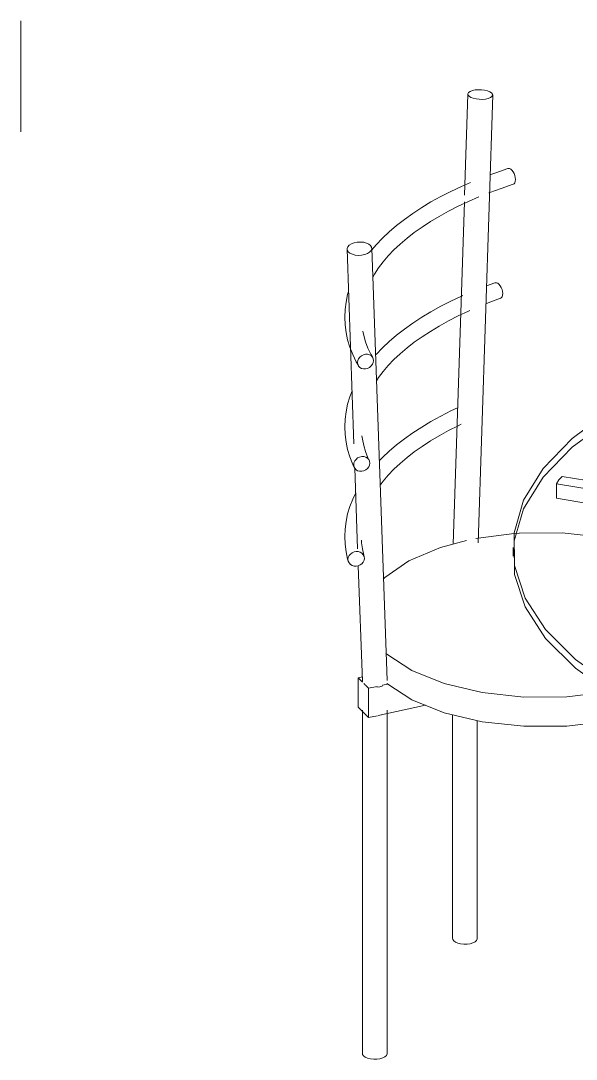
# Model space of a CAD drawing. Header units: millimetres. Extents: x -44545 to 51785, y -22696 to 32686.
# Drawn here: x -14069 to -13396, y 3604 to 4861 of the extents above; entities that cross this region are included whole.
import ezdxf

# ---------------------------------------------------------------- set-up
doc = ezdxf.new("R2010")
doc.units = ezdxf.units.MM
doc.layers.add('A-COLS', color=52, linetype='Continuous', lineweight=9)
doc.layers.add('I-FURN-PNLS', color=30, linetype='Continuous', lineweight=9)

# ---------------------------------------------------------------- blocks, each defined once
blk = doc.blocks.new('Table Dining 4 Seater-Circular - 1200 mm dia-V79-3D Section 3')
at = {"layer": 'I-FURN-PNLS'}
for p, q in [((-13527.6, 4772.4), (-13531.6, 4650.3)), ((-13515.2, 4229.3), (-13497.6, 4771.5)), ((-13531.8, 4642), (-13545.3, 4227.5)), ((-13673.9, 4584.8), (-13665.6, 4349.3)), ((-13645.8, 4582), (-13644.8, 4583.2)), ((-13625.4, 4062.7), (-13644, 4585.9)), ((-13505.2, 4540.3), (-13494.9, 4544.1)), ((-13401.5, 4345), (-13356.6, 4378.1)), ((-13436.4, 4308.8), (-13401.5, 4345)), ((-13664.6, 4320), (-13661.1, 4221.9)), ((-13420.2, 4300.9), (-13016.9, 4232.5)), ((-13420.2, 4283.2), (-13420.2, 4300.9)), ((-13010.1, 4241.2), (-13413.3, 4309.7)), ((-13022.3, 4215.7), (-13420.2, 4283.2)), ((-13465.6, 4241.1), (-13471.7, 4240.6)), ((-13472.9, 4223.6), (-13472.9, 4213)), ((-13660.4, 4201.5), (-13655.4, 4061.7)), ((-13655.4, 4066.9), (-13660.5, 4065.8)), ((-13660.5, 4065.8), (-13655.2, 4060.5)), ((-13660.5, 4030.4), (-13660.5, 4065.8)), ((-13653.5, 4058.9), (-13651.9, 4057.3)), ((-13651.8, 4057.1), (-13647.8, 4053.2)), ((-13647.8, 4053.2), (-13637.6, 4055.4)), ((-13647.8, 4017.7), (-13647.8, 4053.2)), ((-13630.9, 4056.8), (-13624.4, 4058.2)), ((-13654, 4024), (-13660.5, 4030.4)), ((-13655.4, 4026.9), (-13655.4, 3611.1)), ((-13647.8, 4017.7), (-13654, 4024)), ((-13579, 4032.6), (-13636.1, 4020.3)), ((-13625.4, 3611.1), (-13625.4, 4026.9)), ((-13637.2, 4020), (-13647.8, 4017.7)), ((-13546.2, 4021.2), (-13546.2, 3750.3)), ((-13516.2, 3750.3), (-13516.2, 4014.1))]:
    blk.add_line(p, q, dxfattribs=at)
for points in [[(-13507.5, 4777.3, 0), (-13511.3, 4777.8, 0), (-13515.2, 4777.8, 0), (-13518.9, 4777.5, 0), (-13522.2, 4776.7, 0), (-13524.9, 4775.7, 0), (-13526.7, 4774.4, 0), (-13527.5, 4772.9, 0), (-13527.4, 4771.3, 0), (-13526.2, 4769.9, 0), (-13524.1, 4768.5, 0), (-13521.2, 4767.4, 0), (-13517.7, 4766.6, 0)], [(-13517.7, 4766.6, 0), (-13513.9, 4766.2, 0), (-13510, 4766.1, 0), (-13506.3, 4766.5, 0), (-13503, 4767.2, 0), (-13500.3, 4768.3, 0), (-13498.5, 4769.6, 0), (-13497.7, 4771, 0), (-13497.8, 4772.6, 0), (-13499, 4774.1, 0), (-13501.1, 4775.4, 0), (-13504, 4776.5, 0), (-13507.5, 4777.3, 0)], [(-13500.9, 4674.7, 0), (-13493.8, 4677.3, 0), (-13479.1, 4682.3, 0), (-13478.9, 4682.4, 0)], [(-13478.7, 4682.4, 0), (-13477.3, 4682.4, 0), (-13475.8, 4681.7, 0), (-13474.3, 4680.4, 0), (-13472.9, 4678.6, 0), (-13471.7, 4676.4, 0), (-13470.8, 4674, 0), (-13470.3, 4671.5, 0), (-13470.1, 4669, 0)], [(-13644, 4584.1, 0), (-13638.8, 4590.1, 0), (-13631.2, 4598.1, 0), (-13622.9, 4605.9, 0), (-13613.9, 4613.5, 0), (-13604.4, 4620.9, 0), (-13594.2, 4628.1, 0), (-13583.5, 4635.1, 0), (-13572.3, 4641.9, 0), (-13560.4, 4648.4, 0), (-13548.1, 4654.7, 0), (-13535.2, 4660.7, 0), (-13524.5, 4665.4, 0)], [(-13470.1, 4669, 0), (-13470.3, 4666.9, 0), (-13470.8, 4665.1, 0), (-13471.7, 4663.9, 0), (-13472.9, 4663.3, 0)], [(-13502.3, 4652.8, 0), (-13500.9, 4653.4, 0), (-13487.2, 4658.4, 0), (-13473, 4663.3, 0), (-13472.7, 4663.3, 0)], [(-13642.9, 4551, 0), (-13640.8, 4554.6, 0), (-13635.9, 4562, 0), (-13630.3, 4569.4, 0), (-13624, 4576.7, 0), (-13617.1, 4583.9, 0), (-13609.5, 4591, 0), (-13601.3, 4598, 0), (-13592.5, 4604.9, 0), (-13583, 4611.6, 0), (-13572.9, 4618.1, 0), (-13562.3, 4624.5, 0), (-13551.1, 4630.7, 0), (-13539.3, 4636.7, 0), (-13527, 4642.5, 0), (-13514.2, 4648, 0)], [(-13653.8, 4593.1, 0), (-13657.7, 4593.4, 0), (-13661.6, 4593.2, 0), (-13665.3, 4592.5, 0), (-13668.6, 4591.3, 0), (-13671.2, 4589.7, 0), (-13673, 4587.8, 0), (-13673.9, 4585.7, 0), (-13673.7, 4583.6, 0), (-13672.5, 4581.6, 0), (-13670.4, 4579.9, 0), (-13667.5, 4578.6, 0), (-13664.1, 4577.7, 0)], [(-13664.1, 4577.7, 0), (-13660.3, 4577.3, 0), (-13656.3, 4577.5, 0), (-13652.6, 4578.2, 0), (-13649.3, 4579.4, 0), (-13646.7, 4581.1, 0), (-13644.9, 4583, 0), (-13644, 4585, 0), (-13644.2, 4587.1, 0), (-13645.4, 4589.1, 0), (-13647.5, 4590.8, 0), (-13650.4, 4592.2, 0), (-13653.8, 4593.1, 0)], [(-13494.6, 4544.2, 0), (-13493.1, 4544.2, 0), (-13491.5, 4543.6, 0), (-13490, 4542.3, 0), (-13488.5, 4540.5, 0), (-13487.2, 4538.4, 0), (-13486.3, 4535.9, 0), (-13485.7, 4533.4, 0), (-13485.5, 4531, 0)], [(-13676.7, 4502.4, 0), (-13676.3, 4511.6, 0), (-13675.1, 4520.8, 0), (-13673.2, 4529.8, 0), (-13672, 4533.6, 0)], [(-13638.8, 4457.4, 0), (-13631.2, 4465.3, 0), (-13622.9, 4473.1, 0), (-13613.9, 4480.7, 0), (-13604.4, 4488.1, 0), (-13594.2, 4495.3, 0), (-13583.5, 4502.3, 0), (-13572.3, 4509.1, 0), (-13560.4, 4515.6, 0), (-13548.1, 4521.9, 0), (-13535.2, 4527.9, 0), (-13533.6, 4528.7, 0)], [(-13485.5, 4531, 0), (-13485.7, 4528.9, 0), (-13486.3, 4527.1, 0), (-13487.2, 4525.8, 0), (-13488.5, 4525.2, 0)], [(-13505.9, 4518.6, 0), (-13500.9, 4520.6, 0), (-13488.2, 4525.3, 0)], [(-13676.7, 4502.4, 0), (-13676.3, 4493.3, 0), (-13675.1, 4484.1, 0), (-13673.2, 4475, 0), (-13670.4, 4466, 0), (-13667, 4457.1, 0), (-13662.7, 4448.4, 0), (-13660.2, 4443.8, 0)], [(-13638.4, 4425.5, 0), (-13635.9, 4429.3, 0), (-13630.3, 4436.6, 0), (-13624, 4443.9, 0), (-13617.1, 4451.1, 0), (-13609.5, 4458.2, 0), (-13601.3, 4465.2, 0), (-13592.5, 4472.1, 0), (-13583, 4478.8, 0), (-13572.9, 4485.3, 0), (-13562.3, 4491.7, 0), (-13551.1, 4497.9, 0), (-13539.3, 4503.9, 0), (-13527, 4509.7, 0), (-13525.3, 4510.4, 0)], [(-12272.9, 4224.9, 0), (-12274.7, 4245.5, 0), (-12287.5, 4284.9, 0), (-12312.2, 4323, 0), (-12348.3, 4359.1, 0), (-12395.1, 4392.5, 0), (-12451.7, 4422.4, 0), (-12516.8, 4448.2, 0), (-12589.1, 4469.5, 0), (-12667.2, 4485.8, 0), (-12749.5, 4496.8, 0), (-12834.4, 4502.1, 0), (-12920, 4501.9, 0), (-13004.6, 4495.9, 0), (-13086.6, 4484.4, 0), (-13164.2, 4467.6, 0), (-13235.9, 4445.8, 0), (-13300.2, 4419.6, 0), (-13355.8, 4389.3, 0), (-13401.5, 4355.6, 0), (-13436.5, 4319.3, 0)], [(-13655, 4485.6, 0), (-13653.8, 4480.1, 0), (-13651.6, 4472.6, 0), (-13648.6, 4465.1, 0), (-13645, 4457.7, 0), (-13642.9, 4453.8, 0)], [(-13641.9, 4450, 0), (-13642.2, 4452.2, 0), (-13643.2, 4454.2, 0), (-13644.7, 4455.9, 0), (-13646.7, 4457, 0), (-13649.1, 4457.6, 0), (-13651.6, 4457.6, 0), (-13654.1, 4457, 0), (-13656.4, 4455.8, 0), (-13658.4, 4454.2, 0), (-13659.9, 4452.2, 0), (-13660.9, 4449.9, 0), (-13661.2, 4447.6, 0)], [(-13661.2, 4447.6, 0), (-13660.9, 4445.3, 0), (-13659.9, 4443.3, 0), (-13658.4, 4441.7, 0), (-13656.4, 4440.5, 0), (-13654.1, 4439.9, 0), (-13651.6, 4439.9, 0), (-13649.1, 4440.5, 0), (-13646.7, 4441.7, 0), (-13644.7, 4443.4, 0), (-13643.2, 4445.4, 0), (-13642.2, 4447.6, 0), (-13641.9, 4450, 0)], [(-13676.7, 4369.7, 0), (-13676.3, 4378.8, 0), (-13675.1, 4388, 0), (-13673.2, 4397.1, 0), (-13670.4, 4406.1, 0), (-13667.7, 4413.1, 0)], [(-13634.9, 4328.6, 0), (-13631.2, 4332.5, 0), (-13622.9, 4340.3, 0), (-13613.9, 4347.9, 0), (-13604.4, 4355.3, 0), (-13594.2, 4362.5, 0), (-13583.5, 4369.5, 0), (-13572.3, 4376.3, 0), (-13560.4, 4382.8, 0), (-13548.1, 4389.1, 0), (-13539.6, 4393.1, 0)], [(-13676.7, 4369.7, 0), (-13676.3, 4360.5, 0), (-13675.1, 4351.3, 0), (-13673.2, 4342.2, 0), (-13670.4, 4333.2, 0), (-13667, 4324.3, 0), (-13665.2, 4320.5, 0)], [(-13633.9, 4299.1, 0), (-13630.3, 4303.8, 0), (-13624, 4311.1, 0), (-13617.1, 4318.3, 0), (-13609.5, 4325.4, 0), (-13601.3, 4332.4, 0), (-13592.5, 4339.3, 0), (-13583, 4346, 0), (-13572.9, 4352.6, 0), (-13562.3, 4358.9, 0), (-13551.1, 4365.1, 0), (-13539.3, 4371.1, 0), (-13535.8, 4372.8, 0)], [(-13655.9, 4358.7, 0), (-13655.4, 4354.7, 0), (-13653.8, 4347.3, 0), (-13651.6, 4339.8, 0), (-13648.6, 4332.3, 0), (-13647.2, 4329.1, 0)], [(-13646.4, 4325.8, 0), (-13646.8, 4328.1, 0), (-13647.7, 4330.1, 0), (-13649.3, 4331.8, 0), (-13651.3, 4333, 0), (-13653.7, 4333.6, 0), (-13656.2, 4333.7, 0), (-13658.7, 4333.1, 0), (-13661.1, 4332, 0), (-13663.1, 4330.3, 0), (-13664.6, 4328.4, 0), (-13665.6, 4326.1, 0), (-13665.9, 4323.8, 0)], [(-13665.9, 4323.8, 0), (-13665.6, 4321.5, 0), (-13664.6, 4319.5, 0), (-13663.1, 4317.8, 0), (-13661.1, 4316.6, 0), (-13658.7, 4316, 0), (-13656.2, 4315.9, 0), (-13653.7, 4316.5, 0), (-13651.3, 4317.6, 0), (-13649.3, 4319.2, 0), (-13647.7, 4321.2, 0), (-13646.8, 4323.5, 0), (-13646.4, 4325.8, 0)], [(-13436.5, 4319.3, 0), (-13460.1, 4281, 0), (-13471.6, 4241.5, 0), (-13471, 4201.7, 0), (-13458.2, 4162.4, 0), (-13433.5, 4124.2, 0), (-13397.4, 4088.1, 0), (-13350.6, 4054.8, 0), (-13329.7, 4042.7, 0)], [(-13471.6, 4231.5, 0), (-13460.1, 4270.4, 0), (-13436.5, 4308.7, 0)], [(-13413.3, 4309.7, 0), (-13417.7, 4305.5, 0), (-13420.2, 4300.9, 0)], [(-13676.7, 4236.9, 0), (-13676.3, 4246, 0), (-13675.1, 4255.2, 0), (-13673.2, 4264.3, 0), (-13670.4, 4273.3, 0), (-13667, 4282.2, 0), (-13663.3, 4289.8, 0)], [(-13676.7, 4236.9, 0), (-13676.3, 4227.7, 0), (-13675.1, 4218.5, 0), (-13673.2, 4209.5, 0), (-13672.6, 4207.2, 0)], [(-13471.7, 4240.6, 0), (-13515.3, 4235, 0), (-13518, 4234.5, 0)], [(-13362.9, 4235.9, 0), (-13413.3, 4241.4, 0), (-13465.2, 4241.1, 0)], [(-13656.5, 4232.4, 0), (-13656.4, 4229.4, 0), (-13655.4, 4221.9, 0), (-13653.8, 4214.5, 0), (-13653.3, 4212.6, 0)], [(-13529.5, 4232.1, 0), (-13560.9, 4223.6, 0), (-13599.3, 4207.3, 0), (-13628.2, 4187.3, 0), (-13630.3, 4185.3, 0)], [(-13328.7, 4031.6, 0), (-13350.6, 4044.2, 0), (-13397.4, 4077.5, 0), (-13433.5, 4113.6, 0), (-13458.2, 4151.7, 0), (-13471, 4191.1, 0), (-13471.6, 4230.9, 0)], [(-13653, 4210.5, 0), (-13653.3, 4212.8, 0), (-13654.3, 4214.8, 0), (-13655.9, 4216.6, 0), (-13658, 4217.8, 0), (-13660.4, 4218.6, 0), (-13662.9, 4218.7, 0), (-13665.5, 4218.3, 0), (-13667.9, 4217.2, 0), (-13669.9, 4215.7, 0), (-13671.5, 4213.8, 0), (-13672.5, 4211.6, 0), (-13672.8, 4209.3, 0)], [(-13672.8, 4209.3, 0), (-13672.5, 4207, 0), (-13671.5, 4204.9, 0), (-13669.9, 4203.2, 0), (-13667.9, 4201.9, 0), (-13665.5, 4201.2, 0), (-13662.9, 4201, 0), (-13660.4, 4201.5, 0), (-13658, 4202.5, 0), (-13655.9, 4204, 0), (-13654.3, 4206, 0), (-13653.3, 4208.2, 0), (-13653, 4210.5, 0)], [(-13626.9, 4095.5, 0), (-13625.6, 4094.4, 0), (-13595.7, 4074.7, 0), (-13556.4, 4059, 0), (-13510.2, 4048, 0)], [(-13630.8, 4056.3, 0), (-13634.1, 4055.1, 0), (-13637.8, 4054.4, 0)], [(-13510.2, 4012.6, 0), (-13556.4, 4023.6, 0), (-13595.7, 4039.3, 0), (-13625.6, 4059, 0)], [(-13510.2, 4048, 0), (-13459.8, 4042.6, 0), (-13407.9, 4042.9, 0), (-13357.8, 4048.9, 0)], [(-13636.1, 4020.2, 0), (-13634.1, 4020.6, 0), (-13632.3, 4021, 0)], [(-13353.7, 4014.3, 0), (-13357.8, 4013.5, 0), (-13407.9, 4007.5, 0), (-13459.8, 4007.2, 0), (-13510.2, 4012.6, 0)], [(-13536.4, 3743.7, 0), (-13539.8, 3744.6, 0), (-13542.7, 3745.8, 0), (-13544.8, 3747.4, 0), (-13546, 3749.1, 0), (-13546.2, 3750.9, 0)], [(-13516.2, 3750.3, 0), (-13516.3, 3749.7, 0), (-13517.1, 3747.9, 0), (-13519, 3746.3, 0), (-13521.6, 3744.9, 0), (-13524.9, 3744, 0), (-13528.6, 3743.4, 0), (-13532.6, 3743.3, 0), (-13536.4, 3743.7, 0)], [(-13645.6, 3604.5, 0), (-13649, 3605.4, 0), (-13651.9, 3606.6, 0), (-13654, 3608.1, 0), (-13655.2, 3609.9, 0), (-13655.4, 3611.7, 0)], [(-13625.4, 3611.1, 0), (-13625.5, 3610.5, 0), (-13626.3, 3608.7, 0), (-13628.1, 3607.1, 0), (-13630.8, 3605.7, 0), (-13634.1, 3604.8, 0), (-13637.8, 3604.2, 0), (-13641.7, 3604.1, 0), (-13645.6, 3604.5, 0)]]:
    blk.add_polyline3d(points, dxfattribs=at)

msp = doc.modelspace()

# ---------------------------------------------------------------- linework, layer by layer
at = {"layer": 'A-COLS'}
msp.add_line((-14069, 4726.7), (-14069, 4861.3), dxfattribs=at)

# ---------------------------------------------------------------- block references
at = {"layer": 'I-FURN-PNLS'}
msp.add_blockref('Table Dining 4 Seater-Circular - 1200 mm dia-V79-3D Section 3', (0, 0), dxfattribs=at)

doc.saveas('drawing.dxf')
